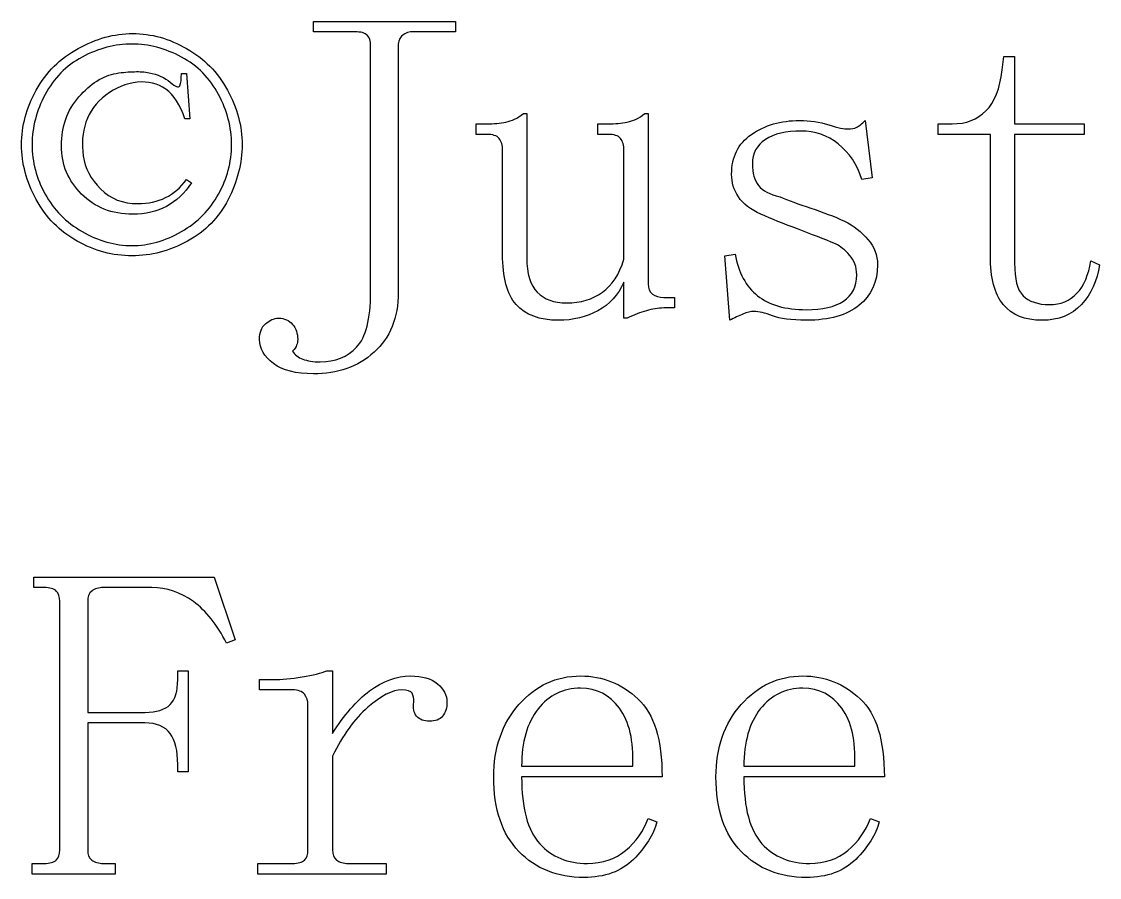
# Model space of a CAD drawing. Header units: centimetres. Extents: x -8.7 to 8.7, y -12.1 to 12.9.
# Drawn here: x -3.571 to -0.957, y 10.835 to 12.91 of the extents above; entities that cross this region are included whole.
import ezdxf

# ---------------------------------------------------------------- set-up
doc = ezdxf.new("R2010")
doc.units = ezdxf.units.CM
doc.header["$MEASUREMENT"] = 0
doc.layers.add('Layer 1', color=7, linetype='Continuous')

msp = doc.modelspace()

# ---------------------------------------------------------------- linework, layer by layer
at = {"layer": 'Layer 1'}
for points, knots in [([(-2.86351, 12.91001), (-2.86351, 12.91001), (-2.86351, 12.88521), (-2.86351, 12.88521), (-2.86351, 12.88521), (-2.86351, 12.88521), (-2.76264, 12.88521), (-2.76264, 12.88521), (-2.76264, 12.88521), (-2.74861, 12.88521), (-2.73849, 12.88255), (-2.73287, 12.87694), (-2.73287, 12.87694), (-2.72726, 12.87133), (-2.7246, 12.86254), (-2.7246, 12.85131), (-2.7246, 12.85131), (-2.7246, 12.85131), (-2.7246, 12.25352), (-2.7246, 12.25352), (-2.7246, 12.25352), (-2.7246, 12.18896), (-2.73604, 12.14426), (-2.7585, 12.1204), (-2.7585, 12.1204), (-2.78096, 12.09654), (-2.81048, 12.08485), (-2.84697, 12.08485), (-2.84697, 12.08485), (-2.86381, 12.08485), (-2.87791, 12.08726), (-2.88914, 12.09146), (-2.88914, 12.09146), (-2.90037, 12.09567), (-2.90833, 12.10206), (-2.91394, 12.11048), (-2.91394, 12.11048), (-2.90833, 12.11609), (-2.90542, 12.12115), (-2.90402, 12.12536), (-2.90402, 12.12536), (-2.90262, 12.12957), (-2.90154, 12.1338), (-2.90154, 12.13942), (-2.90154, 12.13942), (-2.90154, 12.15345), (-2.90552, 12.16598), (-2.91394, 12.1758), (-2.91394, 12.1758), (-2.92236, 12.18562), (-2.93381, 12.19068), (-2.94784, 12.19068), (-2.94784, 12.19068), (-2.95907, 12.19068), (-2.96944, 12.18587), (-2.97926, 12.17745), (-2.97926, 12.17745), (-2.98908, 12.16903), (-2.99414, 12.15626), (-2.99414, 12.13942), (-2.99414, 12.13942), (-2.99414, 12.11696), (-2.9827, 12.09756), (-2.96024, 12.08072), (-2.96024, 12.08072), (-2.93778, 12.06388), (-2.90561, 12.05592), (-2.8635, 12.05592), (-2.8635, 12.05592), (-2.80456, 12.05592), (-2.75562, 12.07292), (-2.71633, 12.10801), (-2.71633, 12.10801), (-2.67703, 12.1431), (-2.65763, 12.19178), (-2.65763, 12.25353), (-2.65763, 12.25353), (-2.65763, 12.25353), (-2.65763, 12.85132), (-2.65763, 12.85132), (-2.65763, 12.85132), (-2.65763, 12.86255), (-2.6539, 12.87134), (-2.64688, 12.87695), (-2.64688, 12.87695), (-2.63986, 12.88256), (-2.63082, 12.88522), (-2.61959, 12.88522), (-2.61959, 12.88522), (-2.61959, 12.88522), (-2.51872, 12.88522), (-2.51872, 12.88522), (-2.51872, 12.88522), (-2.51872, 12.88522), (-2.51872, 12.91002), (-2.51872, 12.91002), (-2.51872, 12.91002), (-2.51872, 12.91002), (-2.86351, 12.91002), (-2.86351, 12.91002), (-2.86351, 12.91002), (-2.86351, 12.91002), (-2.86351, 12.91001), (-2.86351, 12.91001)], [0, 0, 0, 0, 0.037037, 0.037037, 0.037037, 0.037037, 0.0740741, 0.0740741, 0.0740741, 0.0740741, 0.1111111, 0.1111111, 0.1111111, 0.1111111, 0.1481481, 0.1481481, 0.1481481, 0.1481481, 0.1851852, 0.1851852, 0.1851852, 0.1851852, 0.2222222, 0.2222222, 0.2222222, 0.2222222, 0.2592593, 0.2592593, 0.2592593, 0.2592593, 0.2962963, 0.2962963, 0.2962963, 0.2962963, 0.3333333, 0.3333333, 0.3333333, 0.3333333, 0.3703704, 0.3703704, 0.3703704, 0.3703704, 0.4074074, 0.4074074, 0.4074074, 0.4074074, 0.4444444, 0.4444444, 0.4444444, 0.4444444, 0.4814815, 0.4814815, 0.4814815, 0.4814815, 0.5185185, 0.5185185, 0.5185185, 0.5185185, 0.5555556, 0.5555556, 0.5555556, 0.5555556, 0.5925926, 0.5925926, 0.5925926, 0.5925926, 0.6296296, 0.6296296, 0.6296296, 0.6296296, 0.6666667, 0.6666667, 0.6666667, 0.6666667, 0.7037037, 0.7037037, 0.7037037, 0.7037037, 0.7407407, 0.7407407, 0.7407407, 0.7407407, 0.7777778, 0.7777778, 0.7777778, 0.7777778, 0.8148148, 0.8148148, 0.8148148, 0.8148148, 0.8518519, 0.8518519, 0.8518519, 0.8518519, 0.8888889, 0.8888889, 0.8888889, 0.8888889, 0.9259259, 0.9259259, 0.9259259, 0.9259259, 1, 1, 1, 1]), ([(-3.30172, 12.88107), (-3.34663, 12.88107), (-3.3905, 12.86855), (-3.43401, 12.84469), (-3.43401, 12.84469), (-3.47752, 12.82083), (-3.51185, 12.78732), (-3.53571, 12.74382), (-3.53571, 12.74382), (-3.55957, 12.70031), (-3.57126, 12.65644), (-3.57126, 12.61153), (-3.57126, 12.61153), (-3.57126, 12.56662), (-3.55957, 12.52192), (-3.53571, 12.47841), (-3.53571, 12.47841), (-3.51185, 12.4349), (-3.47859, 12.4014), (-3.43649, 12.37754), (-3.43649, 12.37754), (-3.39439, 12.35368), (-3.34969, 12.34199), (-3.30337, 12.34199), (-3.30337, 12.34199), (-3.25706, 12.34199), (-3.21211, 12.35368), (-3.1686, 12.37754), (-3.1686, 12.37754), (-3.12509, 12.4014), (-3.09266, 12.43491), (-3.07021, 12.47841), (-3.07021, 12.47841), (-3.04776, 12.52192), (-3.03631, 12.56662), (-3.03631, 12.61153), (-3.03631, 12.61153), (-3.03631, 12.65644), (-3.04801, 12.70031), (-3.07186, 12.74382), (-3.07186, 12.74382), (-3.09572, 12.78733), (-3.12898, 12.82083), (-3.17108, 12.84469), (-3.17108, 12.84469), (-3.21318, 12.86855), (-3.25681, 12.88107), (-3.30172, 12.88107)], [0, 0, 0, 0, 0.0769231, 0.0769231, 0.0769231, 0.0769231, 0.1538462, 0.1538462, 0.1538462, 0.1538462, 0.2307692, 0.2307692, 0.2307692, 0.2307692, 0.3076923, 0.3076923, 0.3076923, 0.3076923, 0.3846154, 0.3846154, 0.3846154, 0.3846154, 0.4615385, 0.4615385, 0.4615385, 0.4615385, 0.5384615, 0.5384615, 0.5384615, 0.5384615, 0.6153846, 0.6153846, 0.6153846, 0.6153846, 0.6923077, 0.6923077, 0.6923077, 0.6923077, 0.7692308, 0.7692308, 0.7692308, 0.7692308, 0.8461538, 0.8461538, 0.8461538, 0.8461538, 1, 1, 1, 1]), ([(-3.30338, 12.85544), (-3.26268, 12.85544), (-3.22279, 12.84507), (-3.18349, 12.82402), (-3.18349, 12.82402), (-3.14419, 12.80297), (-3.11442, 12.77237), (-3.09337, 12.73307), (-3.09337, 12.73307), (-3.07232, 12.69377), (-3.06195, 12.65363), (-3.06195, 12.61153), (-3.06195, 12.61153), (-3.06195, 12.56943), (-3.07232, 12.52953), (-3.09337, 12.49164), (-3.09337, 12.49164), (-3.11442, 12.45375), (-3.1442, 12.42314), (-3.18349, 12.40069), (-3.18349, 12.40069), (-3.22279, 12.37823), (-3.26268, 12.36679), (-3.30338, 12.36679), (-3.30338, 12.36679), (-3.34408, 12.36679), (-3.3848, 12.37823), (-3.4241, 12.40069), (-3.4241, 12.40069), (-3.4634, 12.42315), (-3.49317, 12.45375), (-3.51422, 12.49164), (-3.51422, 12.49164), (-3.53527, 12.52953), (-3.54564, 12.56943), (-3.54564, 12.61153), (-3.54564, 12.61153), (-3.54564, 12.65363), (-3.53527, 12.69378), (-3.51422, 12.73307), (-3.51422, 12.73307), (-3.49317, 12.77237), (-3.46339, 12.80297), (-3.4241, 12.82402), (-3.4241, 12.82402), (-3.3848, 12.84507), (-3.34408, 12.85544), (-3.30338, 12.85544)], [0, 0, 0, 0, 0.0769231, 0.0769231, 0.0769231, 0.0769231, 0.1538462, 0.1538462, 0.1538462, 0.1538462, 0.2307692, 0.2307692, 0.2307692, 0.2307692, 0.3076923, 0.3076923, 0.3076923, 0.3076923, 0.3846154, 0.3846154, 0.3846154, 0.3846154, 0.4615385, 0.4615385, 0.4615385, 0.4615385, 0.5384615, 0.5384615, 0.5384615, 0.5384615, 0.6153846, 0.6153846, 0.6153846, 0.6153846, 0.6923077, 0.6923077, 0.6923077, 0.6923077, 0.7692308, 0.7692308, 0.7692308, 0.7692308, 0.8461538, 0.8461538, 0.8461538, 0.8461538, 1, 1, 1, 1]), ([(-1.18837, 12.82567), (-1.18837, 12.82567), (-1.1925, 12.7926), (-1.1925, 12.7926), (-1.1925, 12.7926), (-1.19811, 12.74769), (-1.21114, 12.71443), (-1.23219, 12.69338), (-1.23219, 12.69338), (-1.25324, 12.67233), (-1.28036, 12.66196), (-1.31405, 12.66196), (-1.31405, 12.66196), (-1.31405, 12.66196), (-1.34795, 12.66196), (-1.34795, 12.66196), (-1.34795, 12.66196), (-1.34795, 12.66196), (-1.34795, 12.63633), (-1.34795, 12.63633), (-1.34795, 12.63633), (-1.34795, 12.63633), (-1.22145, 12.63633), (-1.22145, 12.63633), (-1.22145, 12.63633), (-1.22145, 12.63633), (-1.22145, 12.34198), (-1.22145, 12.34198), (-1.22145, 12.34198), (-1.22145, 12.28865), (-1.21108, 12.24901), (-1.19003, 12.22374), (-1.19003, 12.22374), (-1.16898, 12.19848), (-1.13788, 12.18571), (-1.09577, 12.18571), (-1.09577, 12.18571), (-1.05647, 12.18571), (-1.02454, 12.19848), (-1.00069, 12.22374), (-1.00069, 12.22374), (-0.97683, 12.249), (-0.96248, 12.28118), (-0.95687, 12.32048), (-0.95687, 12.32048), (-0.95687, 12.32048), (-0.97754, 12.32958), (-0.97754, 12.32958), (-0.97754, 12.32958), (-0.98315, 12.2959), (-0.9946, 12.26928), (-1.01144, 12.25103), (-1.01144, 12.25103), (-1.02828, 12.23278), (-1.05034, 12.22374), (-1.07841, 12.22374), (-1.07841, 12.22374), (-1.10648, 12.22374), (-1.12804, 12.2312), (-1.14208, 12.24524), (-1.14208, 12.24524), (-1.15611, 12.25927), (-1.16275, 12.28532), (-1.16275, 12.32462), (-1.16275, 12.32462), (-1.16275, 12.32462), (-1.16275, 12.63633), (-1.16275, 12.63633), (-1.16275, 12.63633), (-1.16275, 12.63633), (-0.99408, 12.63633), (-0.99408, 12.63633), (-0.99408, 12.63633), (-0.99408, 12.63633), (-0.99408, 12.66196), (-0.99408, 12.66196), (-0.99408, 12.66196), (-0.99408, 12.66196), (-1.16275, 12.66196), (-1.16275, 12.66196), (-1.16275, 12.66196), (-1.16275, 12.66196), (-1.16275, 12.82567), (-1.16275, 12.82567), (-1.16275, 12.82567), (-1.16275, 12.82567), (-1.18838, 12.82567), (-1.18838, 12.82567), (-1.18838, 12.82567), (-1.18838, 12.82567), (-1.18837, 12.82567), (-1.18837, 12.82567)], [0, 0, 0, 0, 0.0416667, 0.0416667, 0.0416667, 0.0416667, 0.0833333, 0.0833333, 0.0833333, 0.0833333, 0.125, 0.125, 0.125, 0.125, 0.1666667, 0.1666667, 0.1666667, 0.1666667, 0.2083333, 0.2083333, 0.2083333, 0.2083333, 0.25, 0.25, 0.25, 0.25, 0.2916667, 0.2916667, 0.2916667, 0.2916667, 0.3333333, 0.3333333, 0.3333333, 0.3333333, 0.375, 0.375, 0.375, 0.375, 0.4166667, 0.4166667, 0.4166667, 0.4166667, 0.4583333, 0.4583333, 0.4583333, 0.4583333, 0.5, 0.5, 0.5, 0.5, 0.5416667, 0.5416667, 0.5416667, 0.5416667, 0.5833333, 0.5833333, 0.5833333, 0.5833333, 0.625, 0.625, 0.625, 0.625, 0.6666667, 0.6666667, 0.6666667, 0.6666667, 0.7083333, 0.7083333, 0.7083333, 0.7083333, 0.75, 0.75, 0.75, 0.75, 0.7916667, 0.7916667, 0.7916667, 0.7916667, 0.8333333, 0.8333333, 0.8333333, 0.8333333, 0.875, 0.875, 0.875, 0.875, 0.9166667, 0.9166667, 0.9166667, 0.9166667, 1, 1, 1, 1]), ([(-3.29759, 12.78847), (-3.31092, 12.78812), (-3.32527, 12.78714), (-3.34141, 12.78434), (-3.34141, 12.78434), (-3.37369, 12.77873), (-3.40429, 12.75957), (-3.43236, 12.72729), (-3.43236, 12.72729), (-3.46043, 12.69501), (-3.47453, 12.65537), (-3.47453, 12.60905), (-3.47453, 12.60905), (-3.47453, 12.56274), (-3.45803, 12.52392), (-3.42575, 12.49164), (-3.42575, 12.49164), (-3.39347, 12.45936), (-3.35225, 12.44286), (-3.30173, 12.44286), (-3.30173, 12.44286), (-3.23998, 12.44286), (-3.19237, 12.4684), (-3.15869, 12.51893), (-3.15869, 12.51893), (-3.15869, 12.51893), (-3.17109, 12.5272), (-3.17109, 12.5272), (-3.17109, 12.5272), (-3.19916, 12.4879), (-3.2388, 12.4685), (-3.28933, 12.4685), (-3.28933, 12.4685), (-3.32582, 12.4685), (-3.3556, 12.48019), (-3.37945, 12.50405), (-3.37945, 12.50405), (-3.40331, 12.52791), (-3.41741, 12.55478), (-3.42162, 12.58425), (-3.42162, 12.58425), (-3.42583, 12.61372), (-3.42343, 12.64084), (-3.41501, 12.66611), (-3.41501, 12.66611), (-3.40659, 12.69137), (-3.39091, 12.71318), (-3.36705, 12.73143), (-3.36705, 12.73143), (-3.34319, 12.74967), (-3.31765, 12.76004), (-3.29098, 12.76285), (-3.29098, 12.76285), (-3.26431, 12.76566), (-3.24118, 12.76035), (-3.22153, 12.74631), (-3.22153, 12.74631), (-3.20188, 12.73227), (-3.18646, 12.70806), (-3.17523, 12.67438), (-3.17523, 12.67438), (-3.17523, 12.67438), (-3.16283, 12.67438), (-3.16283, 12.67438), (-3.16283, 12.67438), (-3.16283, 12.67438), (-3.1711, 12.78435), (-3.1711, 12.78435), (-3.1711, 12.78435), (-3.1711, 12.78435), (-3.1835, 12.78435), (-3.1835, 12.78435), (-3.1835, 12.78435), (-3.1835, 12.77031), (-3.18483, 12.7602), (-3.18763, 12.75458), (-3.18763, 12.75458), (-3.19044, 12.74897), (-3.19815, 12.75162), (-3.21078, 12.76285), (-3.21078, 12.76285), (-3.22341, 12.77408), (-3.24099, 12.78179), (-3.26204, 12.786), (-3.26204, 12.786), (-3.27257, 12.7881), (-3.28426, 12.78883), (-3.29759, 12.78848), (-3.29759, 12.78848), (-3.29759, 12.78848), (-3.29759, 12.78847), (-3.29759, 12.78847)], [0, 0, 0, 0, 0.0416667, 0.0416667, 0.0416667, 0.0416667, 0.0833333, 0.0833333, 0.0833333, 0.0833333, 0.125, 0.125, 0.125, 0.125, 0.1666667, 0.1666667, 0.1666667, 0.1666667, 0.2083333, 0.2083333, 0.2083333, 0.2083333, 0.25, 0.25, 0.25, 0.25, 0.2916667, 0.2916667, 0.2916667, 0.2916667, 0.3333333, 0.3333333, 0.3333333, 0.3333333, 0.375, 0.375, 0.375, 0.375, 0.4166667, 0.4166667, 0.4166667, 0.4166667, 0.4583333, 0.4583333, 0.4583333, 0.4583333, 0.5, 0.5, 0.5, 0.5, 0.5416667, 0.5416667, 0.5416667, 0.5416667, 0.5833333, 0.5833333, 0.5833333, 0.5833333, 0.625, 0.625, 0.625, 0.625, 0.6666667, 0.6666667, 0.6666667, 0.6666667, 0.7083333, 0.7083333, 0.7083333, 0.7083333, 0.75, 0.75, 0.75, 0.75, 0.7916667, 0.7916667, 0.7916667, 0.7916667, 0.8333333, 0.8333333, 0.8333333, 0.8333333, 0.875, 0.875, 0.875, 0.875, 0.9166667, 0.9166667, 0.9166667, 0.9166667, 1, 1, 1, 1]), ([(-2.35419, 12.68677), (-2.36822, 12.67554), (-2.38232, 12.66891), (-2.39636, 12.6661), (-2.39636, 12.6661), (-2.41039, 12.66329), (-2.42582, 12.66197), (-2.44266, 12.66197), (-2.44266, 12.66197), (-2.44266, 12.66197), (-2.46829, 12.66197), (-2.46829, 12.66197), (-2.46829, 12.66197), (-2.46829, 12.66197), (-2.46829, 12.63634), (-2.46829, 12.63634), (-2.46829, 12.63634), (-2.46829, 12.63634), (-2.44266, 12.63634), (-2.44266, 12.63634), (-2.44266, 12.63634), (-2.42863, 12.63634), (-2.41851, 12.63343), (-2.41289, 12.62642), (-2.41289, 12.62642), (-2.40728, 12.6194), (-2.40462, 12.60954), (-2.40462, 12.59831), (-2.40462, 12.59831), (-2.40462, 12.59831), (-2.40462, 12.34613), (-2.40462, 12.34613), (-2.40462, 12.34613), (-2.40462, 12.28999), (-2.394, 12.24902), (-2.37155, 12.22376), (-2.37155, 12.22376), (-2.3491, 12.1985), (-2.31476, 12.18573), (-2.26985, 12.18573), (-2.26985, 12.18573), (-2.23336, 12.18573), (-2.20118, 12.19344), (-2.17311, 12.20888), (-2.17311, 12.20888), (-2.14504, 12.22432), (-2.12431, 12.24746), (-2.11027, 12.27833), (-2.11027, 12.27833), (-2.11027, 12.27833), (-2.11027, 12.19069), (-2.11027, 12.19069), (-2.11027, 12.19069), (-2.11027, 12.19069), (-2.102, 12.19069), (-2.102, 12.19069), (-2.102, 12.19069), (-2.08516, 12.19911), (-2.06973, 12.20467), (-2.0557, 12.20888), (-2.0557, 12.20888), (-2.04167, 12.21309), (-2.02757, 12.21549), (-2.01353, 12.21549), (-2.01353, 12.21549), (-2.01353, 12.21549), (-1.9879, 12.21549), (-1.9879, 12.21549), (-1.9879, 12.21549), (-1.9879, 12.21549), (-1.9879, 12.24112), (-1.9879, 12.24112), (-1.9879, 12.24112), (-1.9879, 12.24112), (-2.01353, 12.24112), (-2.01353, 12.24112), (-2.01353, 12.24112), (-2.02476, 12.24112), (-2.0338, 12.24377), (-2.04082, 12.24939), (-2.04082, 12.24939), (-2.04784, 12.255), (-2.05157, 12.26297), (-2.05157, 12.27419), (-2.05157, 12.27419), (-2.05157, 12.27419), (-2.05157, 12.68677), (-2.05157, 12.68677), (-2.05157, 12.68677), (-2.05157, 12.68677), (-2.05984, 12.68677), (-2.05984, 12.68677), (-2.05984, 12.68677), (-2.07387, 12.67554), (-2.08797, 12.66891), (-2.10201, 12.6661), (-2.10201, 12.6661), (-2.11605, 12.66329), (-2.13147, 12.66197), (-2.14831, 12.66197), (-2.14831, 12.66197), (-2.14831, 12.66197), (-2.17311, 12.66197), (-2.17311, 12.66197), (-2.17311, 12.66197), (-2.17311, 12.66197), (-2.17311, 12.63634), (-2.17311, 12.63634), (-2.17311, 12.63634), (-2.17311, 12.63634), (-2.14831, 12.63634), (-2.14831, 12.63634), (-2.14831, 12.63634), (-2.13428, 12.63634), (-2.12416, 12.63343), (-2.11854, 12.62642), (-2.11854, 12.62642), (-2.11293, 12.6194), (-2.11027, 12.60954), (-2.11027, 12.59831), (-2.11027, 12.59831), (-2.11027, 12.59831), (-2.11027, 12.33373), (-2.11027, 12.33373), (-2.11027, 12.33373), (-2.1215, 12.29724), (-2.1385, 12.27037), (-2.16236, 12.25353), (-2.16236, 12.25353), (-2.18622, 12.23669), (-2.21549, 12.2279), (-2.24918, 12.2279), (-2.24918, 12.2279), (-2.28006, 12.2279), (-2.30345, 12.23669), (-2.32029, 12.25353), (-2.32029, 12.25353), (-2.33713, 12.27037), (-2.34592, 12.29857), (-2.34592, 12.33787), (-2.34592, 12.33787), (-2.34592, 12.33787), (-2.34592, 12.68679), (-2.34592, 12.68679), (-2.34592, 12.68679), (-2.34592, 12.68679), (-2.35419, 12.68679), (-2.35419, 12.68679), (-2.35419, 12.68679), (-2.35419, 12.68679), (-2.35419, 12.68677), (-2.35419, 12.68677)], [0, 0, 0, 0, 0.025641, 0.025641, 0.025641, 0.025641, 0.0512821, 0.0512821, 0.0512821, 0.0512821, 0.0769231, 0.0769231, 0.0769231, 0.0769231, 0.1025641, 0.1025641, 0.1025641, 0.1025641, 0.1282051, 0.1282051, 0.1282051, 0.1282051, 0.1538462, 0.1538462, 0.1538462, 0.1538462, 0.1794872, 0.1794872, 0.1794872, 0.1794872, 0.2051282, 0.2051282, 0.2051282, 0.2051282, 0.2307692, 0.2307692, 0.2307692, 0.2307692, 0.2564103, 0.2564103, 0.2564103, 0.2564103, 0.2820513, 0.2820513, 0.2820513, 0.2820513, 0.3076923, 0.3076923, 0.3076923, 0.3076923, 0.3333333, 0.3333333, 0.3333333, 0.3333333, 0.3589744, 0.3589744, 0.3589744, 0.3589744, 0.3846154, 0.3846154, 0.3846154, 0.3846154, 0.4102564, 0.4102564, 0.4102564, 0.4102564, 0.4358974, 0.4358974, 0.4358974, 0.4358974, 0.4615385, 0.4615385, 0.4615385, 0.4615385, 0.4871795, 0.4871795, 0.4871795, 0.4871795, 0.5128205, 0.5128205, 0.5128205, 0.5128205, 0.5384615, 0.5384615, 0.5384615, 0.5384615, 0.5641026, 0.5641026, 0.5641026, 0.5641026, 0.5897436, 0.5897436, 0.5897436, 0.5897436, 0.6153846, 0.6153846, 0.6153846, 0.6153846, 0.6410256, 0.6410256, 0.6410256, 0.6410256, 0.6666667, 0.6666667, 0.6666667, 0.6666667, 0.6923077, 0.6923077, 0.6923077, 0.6923077, 0.7179487, 0.7179487, 0.7179487, 0.7179487, 0.7435897, 0.7435897, 0.7435897, 0.7435897, 0.7692308, 0.7692308, 0.7692308, 0.7692308, 0.7948718, 0.7948718, 0.7948718, 0.7948718, 0.8205128, 0.8205128, 0.8205128, 0.8205128, 0.8461538, 0.8461538, 0.8461538, 0.8461538, 0.8717949, 0.8717949, 0.8717949, 0.8717949, 0.8974359, 0.8974359, 0.8974359, 0.8974359, 0.9230769, 0.9230769, 0.9230769, 0.9230769, 0.9487179, 0.9487179, 0.9487179, 0.9487179, 1, 1, 1, 1]), ([(-1.68446, 12.67023), (-1.72937, 12.67023), (-1.76876, 12.65879), (-1.80104, 12.63633), (-1.80104, 12.63633), (-1.83332, 12.61387), (-1.849, 12.58169), (-1.849, 12.53959), (-1.849, 12.53959), (-1.849, 12.51994), (-1.84369, 12.50186), (-1.83246, 12.48502), (-1.83246, 12.48502), (-1.82123, 12.46818), (-1.80315, 12.45408), (-1.77789, 12.44285), (-1.77789, 12.44285), (-1.75263, 12.43162), (-1.7231, 12.41993), (-1.68942, 12.4073), (-1.68942, 12.4073), (-1.65574, 12.39467), (-1.62489, 12.38215), (-1.59682, 12.37092), (-1.59682, 12.37092), (-1.58559, 12.36531), (-1.57415, 12.35627), (-1.56292, 12.34363), (-1.56292, 12.34363), (-1.55169, 12.331), (-1.54556, 12.31532), (-1.54556, 12.29567), (-1.54556, 12.29567), (-1.54556, 12.2676), (-1.55675, 12.24604), (-1.57781, 12.232), (-1.57781, 12.232), (-1.59886, 12.21797), (-1.62864, 12.21133), (-1.66793, 12.21133), (-1.66793, 12.21133), (-1.71845, 12.21133), (-1.7581, 12.22277), (-1.78617, 12.24523), (-1.78617, 12.24523), (-1.81424, 12.26769), (-1.83232, 12.30119), (-1.84074, 12.3461), (-1.84074, 12.3461), (-1.84074, 12.3461), (-1.86554, 12.34197), (-1.86554, 12.34197), (-1.86554, 12.34197), (-1.86554, 12.34197), (-1.85314, 12.1857), (-1.85314, 12.1857), (-1.85314, 12.1857), (-1.84191, 12.19131), (-1.83155, 12.19637), (-1.82172, 12.20058), (-1.82172, 12.20058), (-1.8119, 12.20479), (-1.80286, 12.20719), (-1.79443, 12.20719), (-1.79443, 12.20719), (-1.7832, 12.20719), (-1.76803, 12.20346), (-1.74978, 12.19644), (-1.74978, 12.19644), (-1.73154, 12.18942), (-1.70441, 12.18569), (-1.66792, 12.18569), (-1.66792, 12.18569), (-1.61178, 12.18569), (-1.56924, 12.19821), (-1.53976, 12.22207), (-1.53976, 12.22207), (-1.51029, 12.24593), (-1.49511, 12.27836), (-1.49511, 12.32046), (-1.49511, 12.32046), (-1.49511, 12.34292), (-1.50282, 12.3634), (-1.51826, 12.38164), (-1.51826, 12.38164), (-1.5337, 12.39988), (-1.55286, 12.41506), (-1.57531, 12.42629), (-1.57531, 12.42629), (-1.60057, 12.43752), (-1.62769, 12.44788), (-1.65717, 12.45771), (-1.65717, 12.45771), (-1.68664, 12.46753), (-1.71194, 12.47657), (-1.73158, 12.485), (-1.73158, 12.485), (-1.75684, 12.49061), (-1.77385, 12.49965), (-1.78367, 12.51229), (-1.78367, 12.51229), (-1.79349, 12.52492), (-1.79855, 12.54275), (-1.79855, 12.56521), (-1.79855, 12.56521), (-1.79855, 12.59047), (-1.78818, 12.60988), (-1.76713, 12.62391), (-1.76713, 12.62391), (-1.74608, 12.63794), (-1.7168, 12.64458), (-1.68031, 12.64458), (-1.68031, 12.64458), (-1.64663, 12.64458), (-1.61685, 12.63421), (-1.59019, 12.61316), (-1.59019, 12.61316), (-1.56352, 12.59211), (-1.54437, 12.56366), (-1.53314, 12.52717), (-1.53314, 12.52717), (-1.53314, 12.52717), (-1.50834, 12.5313), (-1.50834, 12.5313), (-1.50834, 12.5313), (-1.50834, 12.5313), (-1.52488, 12.67021), (-1.52488, 12.67021), (-1.52488, 12.67021), (-1.5333, 12.66179), (-1.53994, 12.65648), (-1.54555, 12.65367), (-1.54555, 12.65367), (-1.55116, 12.65086), (-1.55863, 12.64954), (-1.56705, 12.64954), (-1.56705, 12.64954), (-1.57547, 12.64954), (-1.5909, 12.65244), (-1.61335, 12.65946), (-1.61335, 12.65946), (-1.63581, 12.66648), (-1.65919, 12.67021), (-1.68446, 12.67021), (-1.68446, 12.67021), (-1.68446, 12.67021), (-1.68446, 12.67023), (-1.68446, 12.67023)], [0, 0, 0, 0, 0.0263158, 0.0263158, 0.0263158, 0.0263158, 0.0526316, 0.0526316, 0.0526316, 0.0526316, 0.0789474, 0.0789474, 0.0789474, 0.0789474, 0.1052632, 0.1052632, 0.1052632, 0.1052632, 0.1315789, 0.1315789, 0.1315789, 0.1315789, 0.1578947, 0.1578947, 0.1578947, 0.1578947, 0.1842105, 0.1842105, 0.1842105, 0.1842105, 0.2105263, 0.2105263, 0.2105263, 0.2105263, 0.2368421, 0.2368421, 0.2368421, 0.2368421, 0.2631579, 0.2631579, 0.2631579, 0.2631579, 0.2894737, 0.2894737, 0.2894737, 0.2894737, 0.3157895, 0.3157895, 0.3157895, 0.3157895, 0.3421053, 0.3421053, 0.3421053, 0.3421053, 0.3684211, 0.3684211, 0.3684211, 0.3684211, 0.3947368, 0.3947368, 0.3947368, 0.3947368, 0.4210526, 0.4210526, 0.4210526, 0.4210526, 0.4473684, 0.4473684, 0.4473684, 0.4473684, 0.4736842, 0.4736842, 0.4736842, 0.4736842, 0.5, 0.5, 0.5, 0.5, 0.5263158, 0.5263158, 0.5263158, 0.5263158, 0.5526316, 0.5526316, 0.5526316, 0.5526316, 0.5789474, 0.5789474, 0.5789474, 0.5789474, 0.6052632, 0.6052632, 0.6052632, 0.6052632, 0.6315789, 0.6315789, 0.6315789, 0.6315789, 0.6578947, 0.6578947, 0.6578947, 0.6578947, 0.6842105, 0.6842105, 0.6842105, 0.6842105, 0.7105263, 0.7105263, 0.7105263, 0.7105263, 0.7368421, 0.7368421, 0.7368421, 0.7368421, 0.7631579, 0.7631579, 0.7631579, 0.7631579, 0.7894737, 0.7894737, 0.7894737, 0.7894737, 0.8157895, 0.8157895, 0.8157895, 0.8157895, 0.8421053, 0.8421053, 0.8421053, 0.8421053, 0.8684211, 0.8684211, 0.8684211, 0.8684211, 0.8947368, 0.8947368, 0.8947368, 0.8947368, 0.9210526, 0.9210526, 0.9210526, 0.9210526, 0.9473684, 0.9473684, 0.9473684, 0.9473684, 1, 1, 1, 1]), ([(-3.5415, 11.56312), (-3.5415, 11.56312), (-3.5415, 11.53749), (-3.5415, 11.53749), (-3.5415, 11.53749), (-3.5415, 11.53749), (-3.5167, 11.53749), (-3.5167, 11.53749), (-3.5167, 11.53749), (-3.50267, 11.53749), (-3.49255, 11.53483), (-3.48693, 11.52922), (-3.48693, 11.52922), (-3.48132, 11.52361), (-3.47866, 11.51482), (-3.47866, 11.50359), (-3.47866, 11.50359), (-3.47866, 11.50359), (-3.47866, 10.90166), (-3.47866, 10.90166), (-3.47866, 10.90166), (-3.47866, 10.89043), (-3.48131, 10.88247), (-3.48693, 10.87686), (-3.48693, 10.87686), (-3.49254, 10.87125), (-3.50266, 10.86859), (-3.5167, 10.86859), (-3.5167, 10.86859), (-3.5167, 10.86859), (-3.54564, 10.86859), (-3.54564, 10.86859), (-3.54564, 10.86859), (-3.54564, 10.86859), (-3.54564, 10.84296), (-3.54564, 10.84296), (-3.54564, 10.84296), (-3.54564, 10.84296), (-3.3439, 10.84296), (-3.3439, 10.84296), (-3.3439, 10.84296), (-3.3439, 10.84296), (-3.3439, 10.86859), (-3.3439, 10.86859), (-3.3439, 10.86859), (-3.3439, 10.86859), (-3.37284, 10.86859), (-3.37284, 10.86859), (-3.37284, 10.86859), (-3.38407, 10.86859), (-3.39393, 10.87124), (-3.40095, 10.87686), (-3.40095, 10.87686), (-3.40797, 10.88247), (-3.41087, 10.89044), (-3.41087, 10.90166), (-3.41087, 10.90166), (-3.41087, 10.90166), (-3.41087, 11.20924), (-3.41087, 11.20924), (-3.41087, 11.20924), (-3.41087, 11.20924), (-3.27196, 11.20924), (-3.27196, 11.20924), (-3.27196, 11.20924), (-3.24389, 11.20924), (-3.22341, 11.20045), (-3.21078, 11.18361), (-3.21078, 11.18361), (-3.19815, 11.16677), (-3.19259, 11.14205), (-3.19259, 11.10837), (-3.19259, 11.10837), (-3.19259, 11.10837), (-3.19259, 11.09101), (-3.19259, 11.09101), (-3.19259, 11.09101), (-3.19259, 11.09101), (-3.16696, 11.09101), (-3.16696, 11.09101), (-3.16696, 11.09101), (-3.16696, 11.09101), (-3.16696, 11.33575), (-3.16696, 11.33575), (-3.16696, 11.33575), (-3.16696, 11.33575), (-3.19259, 11.33575), (-3.19259, 11.33575), (-3.19259, 11.33575), (-3.19259, 11.33575), (-3.19259, 11.31425), (-3.19259, 11.31425), (-3.19259, 11.31425), (-3.19259, 11.28618), (-3.19815, 11.26652), (-3.21078, 11.25389), (-3.21078, 11.25389), (-3.22341, 11.24126), (-3.2439, 11.23487), (-3.27196, 11.23487), (-3.27196, 11.23487), (-3.27196, 11.23487), (-3.41087, 11.23487), (-3.41087, 11.23487), (-3.41087, 11.23487), (-3.41087, 11.23487), (-3.41087, 11.50359), (-3.41087, 11.50359), (-3.41087, 11.50359), (-3.41087, 11.51482), (-3.40797, 11.52361), (-3.40095, 11.52922), (-3.40095, 11.52922), (-3.39393, 11.53483), (-3.38407, 11.53749), (-3.37284, 11.53749), (-3.37284, 11.53749), (-3.37284, 11.53749), (-3.25543, 11.53749), (-3.25543, 11.53749), (-3.25543, 11.53749), (-3.21894, 11.53749), (-3.18543, 11.52604), (-3.15456, 11.50359), (-3.15456, 11.50359), (-3.12368, 11.48113), (-3.09681, 11.44763), (-3.07436, 11.40272), (-3.07436, 11.40272), (-3.07436, 11.40272), (-3.05286, 11.41099), (-3.05286, 11.41099), (-3.05286, 11.41099), (-3.05286, 11.41099), (-3.10412, 11.56313), (-3.10412, 11.56313), (-3.10412, 11.56313), (-3.10412, 11.56313), (-3.54151, 11.56313), (-3.54151, 11.56313), (-3.54151, 11.56313), (-3.54151, 11.56313), (-3.5415, 11.56312), (-3.5415, 11.56312)], [0, 0, 0, 0, 0.027027, 0.027027, 0.027027, 0.027027, 0.0540541, 0.0540541, 0.0540541, 0.0540541, 0.0810811, 0.0810811, 0.0810811, 0.0810811, 0.1081081, 0.1081081, 0.1081081, 0.1081081, 0.1351351, 0.1351351, 0.1351351, 0.1351351, 0.1621622, 0.1621622, 0.1621622, 0.1621622, 0.1891892, 0.1891892, 0.1891892, 0.1891892, 0.2162162, 0.2162162, 0.2162162, 0.2162162, 0.2432432, 0.2432432, 0.2432432, 0.2432432, 0.2702703, 0.2702703, 0.2702703, 0.2702703, 0.2972973, 0.2972973, 0.2972973, 0.2972973, 0.3243243, 0.3243243, 0.3243243, 0.3243243, 0.3513514, 0.3513514, 0.3513514, 0.3513514, 0.3783784, 0.3783784, 0.3783784, 0.3783784, 0.4054054, 0.4054054, 0.4054054, 0.4054054, 0.4324324, 0.4324324, 0.4324324, 0.4324324, 0.4594595, 0.4594595, 0.4594595, 0.4594595, 0.4864865, 0.4864865, 0.4864865, 0.4864865, 0.5135135, 0.5135135, 0.5135135, 0.5135135, 0.5405405, 0.5405405, 0.5405405, 0.5405405, 0.5675676, 0.5675676, 0.5675676, 0.5675676, 0.5945946, 0.5945946, 0.5945946, 0.5945946, 0.6216216, 0.6216216, 0.6216216, 0.6216216, 0.6486486, 0.6486486, 0.6486486, 0.6486486, 0.6756757, 0.6756757, 0.6756757, 0.6756757, 0.7027027, 0.7027027, 0.7027027, 0.7027027, 0.7297297, 0.7297297, 0.7297297, 0.7297297, 0.7567568, 0.7567568, 0.7567568, 0.7567568, 0.7837838, 0.7837838, 0.7837838, 0.7837838, 0.8108108, 0.8108108, 0.8108108, 0.8108108, 0.8378378, 0.8378378, 0.8378378, 0.8378378, 0.8648649, 0.8648649, 0.8648649, 0.8648649, 0.8918919, 0.8918919, 0.8918919, 0.8918919, 0.9189189, 0.9189189, 0.9189189, 0.9189189, 0.9459459, 0.9459459, 0.9459459, 0.9459459, 1, 1, 1, 1]), ([(-2.83044, 11.33574), (-2.84447, 11.33013), (-2.86413, 11.32507), (-2.8908, 11.32086), (-2.8908, 11.32086), (-2.91747, 11.31665), (-2.9406, 11.31424), (-2.96025, 11.31425), (-2.96025, 11.31425), (-2.96025, 11.31425), (-2.99415, 11.31425), (-2.99415, 11.31425), (-2.99415, 11.31425), (-2.99415, 11.31425), (-2.99415, 11.28945), (-2.99415, 11.28945), (-2.99415, 11.28945), (-2.99415, 11.28945), (-2.91395, 11.28945), (-2.91395, 11.28945), (-2.91395, 11.28945), (-2.89992, 11.28945), (-2.89063, 11.28572), (-2.88501, 11.2787), (-2.88501, 11.2787), (-2.8794, 11.27168), (-2.87674, 11.26264), (-2.87674, 11.25141), (-2.87674, 11.25141), (-2.87674, 11.25141), (-2.87674, 10.90166), (-2.87674, 10.90166), (-2.87674, 10.90166), (-2.87674, 10.89043), (-2.87939, 10.88247), (-2.88501, 10.87686), (-2.88501, 10.87686), (-2.89062, 10.87125), (-2.89991, 10.86859), (-2.91395, 10.86859), (-2.91395, 10.86859), (-2.91395, 10.86859), (-2.99829, 10.86859), (-2.99829, 10.86859), (-2.99829, 10.86859), (-2.99829, 10.86859), (-2.99829, 10.84296), (-2.99829, 10.84296), (-2.99829, 10.84296), (-2.99829, 10.84296), (-2.68658, 10.84296), (-2.68658, 10.84296), (-2.68658, 10.84296), (-2.68658, 10.84296), (-2.68658, 10.86859), (-2.68658, 10.86859), (-2.68658, 10.86859), (-2.68658, 10.86859), (-2.77918, 10.86859), (-2.77918, 10.86859), (-2.77918, 10.86859), (-2.79041, 10.86859), (-2.80027, 10.87124), (-2.80729, 10.87686), (-2.80729, 10.87686), (-2.81431, 10.88247), (-2.81721, 10.89044), (-2.81721, 10.90166), (-2.81721, 10.90166), (-2.81721, 10.90166), (-2.81721, 11.12904), (-2.81721, 11.12904), (-2.81721, 11.12904), (-2.79195, 11.17956), (-2.7635, 11.21921), (-2.73122, 11.24728), (-2.73122, 11.24728), (-2.69894, 11.27535), (-2.67182, 11.28945), (-2.64936, 11.28945), (-2.64936, 11.28945), (-2.63533, 11.28945), (-2.62654, 11.2868), (-2.62373, 11.28118), (-2.62373, 11.28118), (-2.62092, 11.27557), (-2.6196, 11.2681), (-2.6196, 11.25968), (-2.6196, 11.25968), (-2.62241, 11.24565), (-2.62, 11.2342), (-2.61299, 11.22578), (-2.61299, 11.22578), (-2.60597, 11.21736), (-2.59561, 11.21338), (-2.58157, 11.21338), (-2.58157, 11.21338), (-2.56754, 11.21338), (-2.55717, 11.21736), (-2.55015, 11.22578), (-2.55015, 11.22578), (-2.54313, 11.2342), (-2.5394, 11.24564), (-2.5394, 11.25968), (-2.5394, 11.25968), (-2.5394, 11.27652), (-2.54711, 11.2917), (-2.56255, 11.30433), (-2.56255, 11.30433), (-2.57799, 11.31696), (-2.5998, 11.32335), (-2.62787, 11.32335), (-2.62787, 11.32335), (-2.66155, 11.32335), (-2.69481, 11.31083), (-2.72709, 11.28697), (-2.72709, 11.28697), (-2.75937, 11.26311), (-2.78914, 11.22853), (-2.81721, 11.18362), (-2.81721, 11.18362), (-2.81721, 11.18362), (-2.81721, 11.33576), (-2.81721, 11.33576), (-2.81721, 11.33576), (-2.81721, 11.33576), (-2.83044, 11.33576), (-2.83044, 11.33576), (-2.83044, 11.33576), (-2.83044, 11.33576), (-2.83044, 11.33574), (-2.83044, 11.33574)], [0, 0, 0, 0, 0.0294118, 0.0294118, 0.0294118, 0.0294118, 0.0588235, 0.0588235, 0.0588235, 0.0588235, 0.0882353, 0.0882353, 0.0882353, 0.0882353, 0.1176471, 0.1176471, 0.1176471, 0.1176471, 0.1470588, 0.1470588, 0.1470588, 0.1470588, 0.1764706, 0.1764706, 0.1764706, 0.1764706, 0.2058824, 0.2058824, 0.2058824, 0.2058824, 0.2352941, 0.2352941, 0.2352941, 0.2352941, 0.2647059, 0.2647059, 0.2647059, 0.2647059, 0.2941176, 0.2941176, 0.2941176, 0.2941176, 0.3235294, 0.3235294, 0.3235294, 0.3235294, 0.3529412, 0.3529412, 0.3529412, 0.3529412, 0.3823529, 0.3823529, 0.3823529, 0.3823529, 0.4117647, 0.4117647, 0.4117647, 0.4117647, 0.4411765, 0.4411765, 0.4411765, 0.4411765, 0.4705882, 0.4705882, 0.4705882, 0.4705882, 0.5, 0.5, 0.5, 0.5, 0.5294118, 0.5294118, 0.5294118, 0.5294118, 0.5588235, 0.5588235, 0.5588235, 0.5588235, 0.5882353, 0.5882353, 0.5882353, 0.5882353, 0.6176471, 0.6176471, 0.6176471, 0.6176471, 0.6470588, 0.6470588, 0.6470588, 0.6470588, 0.6764706, 0.6764706, 0.6764706, 0.6764706, 0.7058824, 0.7058824, 0.7058824, 0.7058824, 0.7352941, 0.7352941, 0.7352941, 0.7352941, 0.7647059, 0.7647059, 0.7647059, 0.7647059, 0.7941176, 0.7941176, 0.7941176, 0.7941176, 0.8235294, 0.8235294, 0.8235294, 0.8235294, 0.8529412, 0.8529412, 0.8529412, 0.8529412, 0.8823529, 0.8823529, 0.8823529, 0.8823529, 0.9117647, 0.9117647, 0.9117647, 0.9117647, 0.9411765, 0.9411765, 0.9411765, 0.9411765, 1, 1, 1, 1]), ([(-2.21528, 11.32334), (-2.27423, 11.32334), (-2.32423, 11.3002), (-2.36493, 11.25389), (-2.36493, 11.25389), (-2.40563, 11.20758), (-2.42611, 11.14878), (-2.42611, 11.0786), (-2.42611, 11.0786), (-2.42611, 11.00001), (-2.40563, 10.93963), (-2.36493, 10.89753), (-2.36493, 10.89753), (-2.32423, 10.85543), (-2.27157, 10.83469), (-2.20701, 10.83469), (-2.20701, 10.83469), (-2.15649, 10.83469), (-2.11659, 10.84904), (-2.08712, 10.87851), (-2.08712, 10.87851), (-2.05765, 10.90798), (-2.03849, 10.93858), (-2.03007, 10.96946), (-2.03007, 10.96946), (-2.03007, 10.96946), (-2.05157, 10.97773), (-2.05157, 10.97773), (-2.05157, 10.97773), (-2.0628, 10.94685), (-2.08088, 10.92106), (-2.10614, 10.90001), (-2.10614, 10.90001), (-2.1314, 10.87896), (-2.16225, 10.86859), (-2.19874, 10.86859), (-2.19874, 10.86859), (-2.24646, 10.86859), (-2.28502, 10.88427), (-2.3145, 10.91655), (-2.3145, 10.91655), (-2.34397, 10.94883), (-2.35832, 11.00282), (-2.35832, 11.07861), (-2.35832, 11.07861), (-2.35832, 11.07861), (-2.01767, 11.07861), (-2.01767, 11.07861), (-2.01767, 11.07861), (-2.01767, 11.16843), (-2.03708, 11.23146), (-2.07637, 11.26795), (-2.07637, 11.26795), (-2.11567, 11.30444), (-2.16195, 11.32335), (-2.21528, 11.32335), (-2.21528, 11.32335), (-2.21528, 11.32335), (-2.21528, 11.32334), (-2.21528, 11.32334)], [0, 0, 0, 0, 0.0625, 0.0625, 0.0625, 0.0625, 0.125, 0.125, 0.125, 0.125, 0.1875, 0.1875, 0.1875, 0.1875, 0.25, 0.25, 0.25, 0.25, 0.3125, 0.3125, 0.3125, 0.3125, 0.375, 0.375, 0.375, 0.375, 0.4375, 0.4375, 0.4375, 0.4375, 0.5, 0.5, 0.5, 0.5, 0.5625, 0.5625, 0.5625, 0.5625, 0.625, 0.625, 0.625, 0.625, 0.6875, 0.6875, 0.6875, 0.6875, 0.75, 0.75, 0.75, 0.75, 0.8125, 0.8125, 0.8125, 0.8125, 0.875, 0.875, 0.875, 0.875, 1, 1, 1, 1]), ([(-1.67619, 11.32334), (-1.73514, 11.32334), (-1.78515, 11.3002), (-1.82584, 11.25389), (-1.82584, 11.25389), (-1.86654, 11.20758), (-1.88703, 11.14878), (-1.88702, 11.0786), (-1.88702, 11.0786), (-1.88702, 11.00001), (-1.86654, 10.93963), (-1.82584, 10.89753), (-1.82584, 10.89753), (-1.78514, 10.85543), (-1.73248, 10.83469), (-1.66792, 10.83469), (-1.66792, 10.83469), (-1.6174, 10.83469), (-1.5775, 10.84904), (-1.54803, 10.87851), (-1.54803, 10.87851), (-1.51856, 10.90798), (-1.4994, 10.93858), (-1.49098, 10.96946), (-1.49098, 10.96946), (-1.49098, 10.96946), (-1.51248, 10.97773), (-1.51248, 10.97773), (-1.51248, 10.97773), (-1.52371, 10.94685), (-1.54179, 10.92106), (-1.56705, 10.90001), (-1.56705, 10.90001), (-1.59231, 10.87896), (-1.62316, 10.86859), (-1.65965, 10.86859), (-1.65965, 10.86859), (-1.70737, 10.86859), (-1.74593, 10.88427), (-1.77541, 10.91655), (-1.77541, 10.91655), (-1.80488, 10.94883), (-1.81923, 11.00282), (-1.81923, 11.07861), (-1.81923, 11.07861), (-1.81923, 11.07861), (-1.47858, 11.07861), (-1.47858, 11.07861), (-1.47858, 11.07861), (-1.47858, 11.16843), (-1.49799, 11.23146), (-1.53728, 11.26795), (-1.53728, 11.26795), (-1.57658, 11.30444), (-1.62286, 11.32335), (-1.67619, 11.32335), (-1.67619, 11.32335), (-1.67619, 11.32335), (-1.67619, 11.32334), (-1.67619, 11.32334)], [0, 0, 0, 0, 0.0625, 0.0625, 0.0625, 0.0625, 0.125, 0.125, 0.125, 0.125, 0.1875, 0.1875, 0.1875, 0.1875, 0.25, 0.25, 0.25, 0.25, 0.3125, 0.3125, 0.3125, 0.3125, 0.375, 0.375, 0.375, 0.375, 0.4375, 0.4375, 0.4375, 0.4375, 0.5, 0.5, 0.5, 0.5, 0.5625, 0.5625, 0.5625, 0.5625, 0.625, 0.625, 0.625, 0.625, 0.6875, 0.6875, 0.6875, 0.6875, 0.75, 0.75, 0.75, 0.75, 0.8125, 0.8125, 0.8125, 0.8125, 0.875, 0.875, 0.875, 0.875, 1, 1, 1, 1]), ([(-2.21528, 11.29357), (-2.17598, 11.29357), (-2.14488, 11.27707), (-2.12102, 11.24479), (-2.12102, 11.24479), (-2.09716, 11.21251), (-2.08597, 11.16598), (-2.08877, 11.10423), (-2.08877, 11.10423), (-2.08877, 11.10423), (-2.35831, 11.10423), (-2.35831, 11.10423), (-2.35831, 11.10423), (-2.35831, 11.16317), (-2.34529, 11.20945), (-2.31862, 11.24314), (-2.31862, 11.24314), (-2.29195, 11.27682), (-2.25737, 11.29358), (-2.21527, 11.29358), (-2.21527, 11.29358), (-2.21527, 11.29358), (-2.21528, 11.29357), (-2.21528, 11.29357)], [0, 0, 0, 0, 0.1428571, 0.1428571, 0.1428571, 0.1428571, 0.2857143, 0.2857143, 0.2857143, 0.2857143, 0.4285714, 0.4285714, 0.4285714, 0.4285714, 0.5714286, 0.5714286, 0.5714286, 0.5714286, 0.7142857, 0.7142857, 0.7142857, 0.7142857, 1, 1, 1, 1]), ([(-1.67619, 11.29357), (-1.63689, 11.29357), (-1.60579, 11.27707), (-1.58193, 11.24479), (-1.58193, 11.24479), (-1.55807, 11.21251), (-1.5477, 11.16598), (-1.55051, 11.10423), (-1.55051, 11.10423), (-1.55051, 11.10423), (-1.81923, 11.10423), (-1.81923, 11.10423), (-1.81923, 11.10423), (-1.81923, 11.16317), (-1.80621, 11.20945), (-1.77954, 11.24314), (-1.77954, 11.24314), (-1.75287, 11.27682), (-1.71829, 11.29358), (-1.67619, 11.29358), (-1.67619, 11.29358), (-1.67619, 11.29358), (-1.67619, 11.29357), (-1.67619, 11.29357)], [0, 0, 0, 0, 0.1428571, 0.1428571, 0.1428571, 0.1428571, 0.2857143, 0.2857143, 0.2857143, 0.2857143, 0.4285714, 0.4285714, 0.4285714, 0.4285714, 0.5714286, 0.5714286, 0.5714286, 0.5714286, 0.7142857, 0.7142857, 0.7142857, 0.7142857, 1, 1, 1, 1])]:
    msp.add_open_spline(points, degree=3, knots=knots, dxfattribs=at)

doc.saveas('drawing.dxf')
